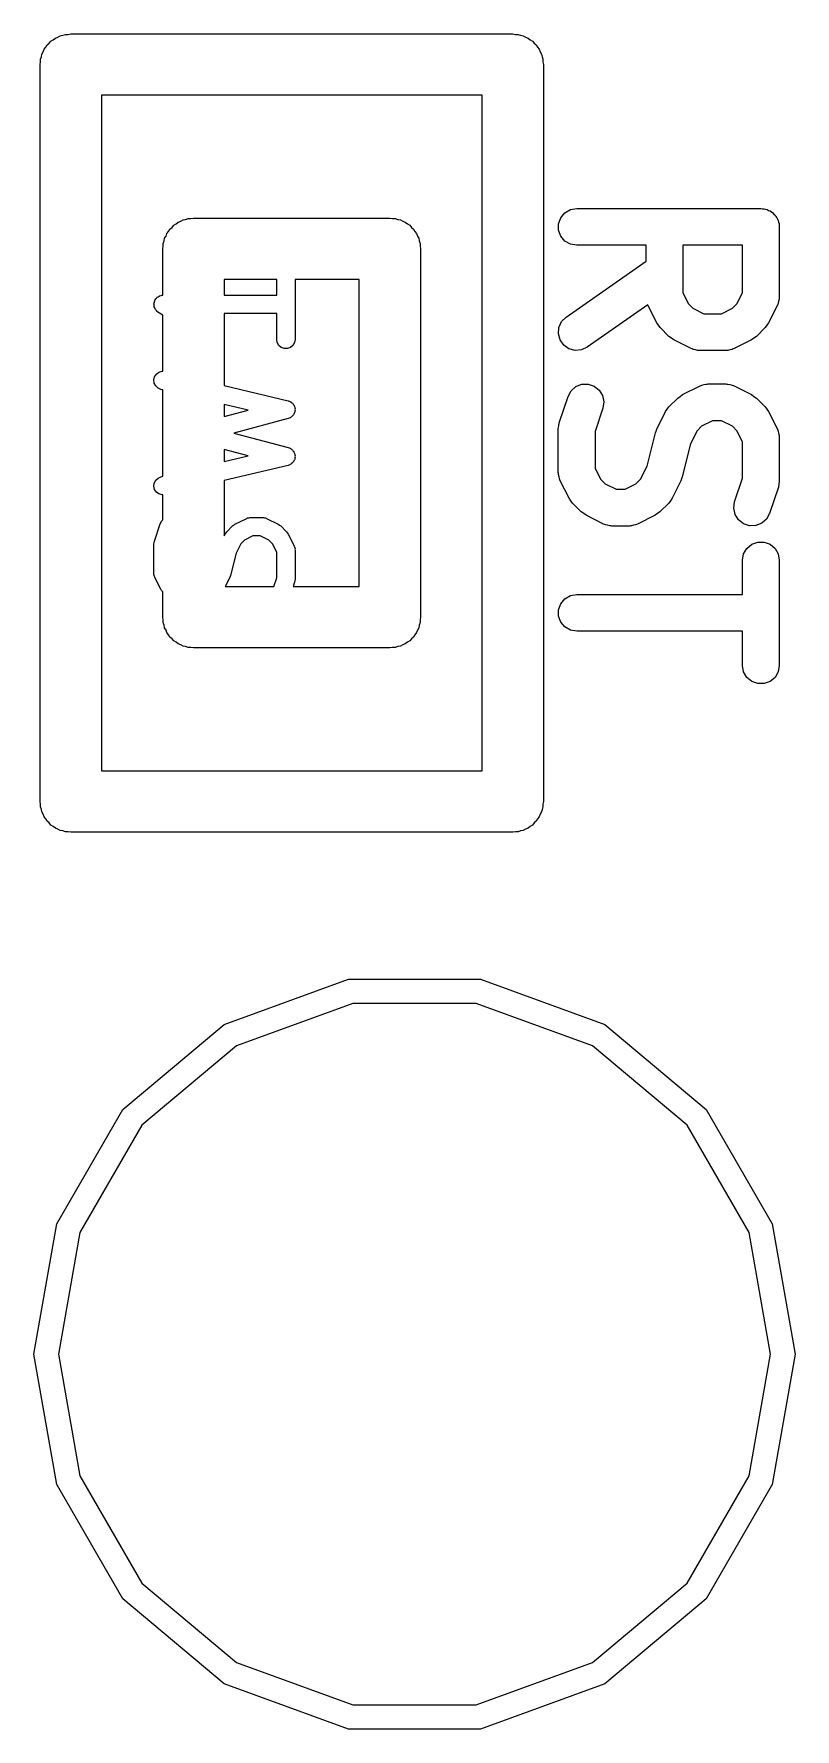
# Model space of a CAD drawing. Extents: x 0 to 76, y -93 to 10.
# Drawn here: x -0.1 to 6.1, y -93.05 to -79.25 of the extents above; entities that cross this region are included whole.
import ezdxf

# ---------------------------------------------------------------- set-up
doc = ezdxf.new("R2010")
doc.units = 0
doc.header["$MEASUREMENT"] = 0
doc.layers.add('BLACK', color=7, linetype='CONTINUOUS')

msp = doc.modelspace()

# ---------------------------------------------------------------- linework, layer by layer
at = {"layer": 'Black'}
for p, q in [((-0.01651, -79.375), (-0.00245, -79.3582)), ((-0.00245, -79.3582), (0.00849, -79.3393)), ((0.00849, -79.3393), (0.02524, -79.3252)), ((0.02524, -79.3252), (0.0393, -79.3085)), ((0.0393, -79.3085), (0.05825, -79.2976)), ((0.05825, -79.2976), (0.075, -79.2835)), ((0.075, -79.2835), (0.09555, -79.276)), ((0.09555, -79.276), (0.11449, -79.2651)), ((0.11449, -79.2651), (0.13603, -79.2613)), ((0.13603, -79.2613), (0.15659, -79.2538)), ((0.15659, -79.2538), (0.17846, -79.2538)), ((0.17846, -79.2538), (0.2, -79.25)), ((0.2, -79.25), (3.8, -79.25)), ((3.8, -79.25), (3.82154, -79.2538)), ((3.82154, -79.2538), (3.84341, -79.2538)), ((3.84341, -79.2538), (3.86397, -79.2613)), ((3.86397, -79.2613), (3.8855, -79.2651)), ((3.8855, -79.2651), (3.90445, -79.276)), ((3.90445, -79.276), (3.925, -79.2835)), ((3.925, -79.2835), (3.94175, -79.2976)), ((3.94175, -79.2976), (3.9607, -79.3085)), ((3.9607, -79.3085), (3.97476, -79.3252)), ((3.97476, -79.3252), (3.99151, -79.3393)), ((3.99151, -79.3393), (4.00245, -79.3582)), ((4.00245, -79.3582), (4.01651, -79.375)), ((-0.05, -79.5), (-0.0462, -79.4785)), ((-0.05, -85.5), (-0.05, -79.5)), ((-0.0462, -79.4566), (-0.03872, -79.436)), ((-0.0462, -79.4785), (-0.0462, -79.4566)), ((-0.03872, -79.436), (-0.03492, -79.4145)), ((-0.03492, -79.4145), (-0.02399, -79.3956)), ((-0.02399, -79.3956), (-0.01651, -79.375)), ((4.01651, -79.375), (4.02399, -79.3956)), ((4.02399, -79.3956), (4.03492, -79.4145)), ((4.03492, -79.4145), (4.03872, -79.436)), ((4.03872, -79.436), (4.0462, -79.4566)), ((4.0462, -79.4566), (4.0462, -79.4785)), ((4.0462, -79.4785), (4.05, -79.5)), ((4.05, -79.5), (4.05, -85.5)), ((0.45, -79.75), (0.45, -85.25)), ((3.55, -79.75), (0.45, -79.75)), ((3.55, -85.25), (3.55, -79.75)), ((4.17371, -80.7954), (4.19152, -80.7464)), ((4.19152, -80.7464), (4.22501, -80.7065)), ((4.22501, -80.7065), (4.27013, -80.6805)), ((4.27013, -80.6805), (4.32143, -80.6714)), ((4.32143, -80.6714), (5.82143, -80.6714)), ((5.82143, -80.6714), (5.83435, -80.6737)), ((5.83435, -80.6737), (5.84748, -80.6737)), ((5.84748, -80.6737), (5.85981, -80.6782)), ((5.85981, -80.6782), (5.87273, -80.6805)), ((5.87273, -80.6805), (5.8841, -80.687)), ((5.8841, -80.687), (5.89643, -80.6915)), ((5.89643, -80.6915), (5.90648, -80.7)), ((5.90648, -80.7), (5.91785, -80.7065)), ((5.91785, -80.7065), (5.92628, -80.7166)), ((5.92628, -80.7166), (5.93634, -80.725)), ((5.93634, -80.725), (5.9429, -80.7364)), ((5.9429, -80.7364), (5.95133, -80.7464)), ((5.95133, -80.7464), (5.95582, -80.7588)), ((0.97601, -80.8956), (0.98349, -80.875)), ((0.98349, -80.875), (0.99755, -80.8582)), ((0.99755, -80.8582), (1.00849, -80.8393)), ((1.00849, -80.8393), (1.02524, -80.8252)), ((1.02524, -80.8252), (1.0393, -80.8085)), ((1.0393, -80.8085), (1.05825, -80.7976)), ((1.05825, -80.7976), (1.075, -80.7835)), ((1.075, -80.7835), (1.09555, -80.776)), ((1.09555, -80.776), (1.1145, -80.7651)), ((1.1145, -80.7651), (1.13603, -80.7613)), ((1.13603, -80.7613), (1.15659, -80.7538)), ((1.15659, -80.7538), (1.17846, -80.7538)), ((1.17846, -80.7538), (1.2, -80.75)), ((1.2, -80.75), (2.8, -80.75)), ((2.8, -80.75), (2.82154, -80.7538)), ((2.82154, -80.7538), (2.84341, -80.7538)), ((2.84341, -80.7538), (2.86397, -80.7613)), ((2.86397, -80.7613), (2.8855, -80.7651)), ((2.8855, -80.7651), (2.90445, -80.776)), ((2.90445, -80.776), (2.925, -80.7835)), ((2.925, -80.7835), (2.94175, -80.7976)), ((2.94175, -80.7976), (2.9607, -80.8085)), ((2.9607, -80.8085), (2.97476, -80.8252)), ((2.97476, -80.8252), (2.99151, -80.8393)), ((2.99151, -80.8393), (3.00245, -80.8582)), ((3.00245, -80.8582), (3.01651, -80.875)), ((3.01651, -80.875), (3.02399, -80.8956)), ((4.17371, -80.8475), (4.17371, -80.7954)), ((4.19152, -80.8964), (4.17371, -80.8475)), ((5.95582, -80.7588), (5.96238, -80.7701)), ((5.96238, -80.7701), (5.96466, -80.7831)), ((5.96466, -80.7831), (5.96915, -80.7954)), ((5.96915, -80.7954), (5.96915, -80.8085)), ((5.96915, -80.8085), (5.97143, -80.8214)), ((5.97143, -80.8214), (5.97143, -81.3929)), ((0.95, -81), (0.9538, -80.9785)), ((0.95, -81.3778), (0.95, -81)), ((0.9538, -80.9566), (0.96128, -80.936)), ((0.9538, -80.9785), (0.9538, -80.9566)), ((0.96128, -80.936), (0.96508, -80.9145)), ((0.96508, -80.9145), (0.97601, -80.8956)), ((3.02399, -80.8956), (3.03492, -80.9145)), ((3.03492, -80.9145), (3.03872, -80.936)), ((3.03872, -80.936), (3.0462, -80.9566)), ((3.0462, -80.9566), (3.0462, -80.9785)), ((3.0462, -80.9785), (3.05, -81)), ((3.05, -81), (3.05, -84)), ((4.22501, -80.9363), (4.19152, -80.8964)), ((4.27013, -80.9624), (4.22501, -80.9363)), ((4.32143, -80.9714), (4.27013, -80.9624)), ((4.88571, -80.9714), (4.32143, -80.9714)), ((4.88571, -81.1005), (4.88571, -80.9714)), ((5.18571, -80.9714), (5.18571, -81.3574)), ((5.67143, -80.9714), (5.18571, -80.9714)), ((5.67143, -81.3574), (5.67143, -80.9714)), ((4.23541, -81.5557), (4.88571, -81.1005)), ((1.45, -81.25), (1.45, -81.3774)), ((1.87738, -81.25), (1.45, -81.25)), ((1.87738, -81.3774), (1.87738, -81.25)), ((2.02738, -81.25), (2.02738, -81.7381)), ((2.55, -81.25), (2.02738, -81.25)), ((2.55, -83.75), (2.55, -81.25)), ((0.87852, -81.4394), (0.88158, -81.4309)), ((0.88158, -81.4309), (0.8837, -81.4222)), ((0.8837, -81.4222), (0.88601, -81.4188)), ((0.88601, -81.4188), (0.88743, -81.4149)), ((0.88743, -81.4149), (0.89318, -81.408)), ((0.89318, -81.408), (0.89815, -81.4006)), ((0.89815, -81.4006), (0.9015, -81.3981)), ((0.9015, -81.3981), (0.90417, -81.3949)), ((0.90417, -81.3949), (0.91192, -81.3905)), ((0.91192, -81.3905), (0.91914, -81.3851)), ((0.91914, -81.3851), (0.92313, -81.384)), ((0.92313, -81.384), (0.92673, -81.3819)), ((0.92673, -81.3819), (0.93555, -81.3803)), ((0.93555, -81.3803), (0.94414, -81.3778)), ((0.94414, -81.3778), (0.94829, -81.3781)), ((0.94829, -81.3781), (0.95, -81.3778)), ((1.45, -81.3774), (1.87738, -81.3774)), ((5.18571, -81.3574), (5.23042, -81.4469)), ((5.62672, -81.4469), (5.67143, -81.3574)), ((5.96543, -81.4269), (5.96238, -81.4442)), ((5.97044, -81.41), (5.96543, -81.4269)), ((5.97143, -81.3929), (5.96993, -81.4014)), ((5.96993, -81.4014), (5.97044, -81.41)), ((0.87754, -81.4476), (0.87852, -81.4435)), ((0.87852, -81.4565), (0.87754, -81.4476)), ((0.87852, -81.4435), (0.87852, -81.4394)), ((0.87852, -81.4654), (0.87852, -81.4565)), ((0.87994, -81.4693), (0.87852, -81.4654)), ((0.8804, -81.4734), (0.87994, -81.4693)), ((0.88437, -81.4815), (0.8804, -81.4734)), ((0.88743, -81.4899), (0.88437, -81.4815)), ((0.8901, -81.4931), (0.88743, -81.4899)), ((0.89194, -81.4968), (0.8901, -81.4931)), ((0.89842, -81.503), (0.89194, -81.4968)), ((0.90417, -81.5098), (0.89842, -81.503)), ((0.90777, -81.5119), (0.90417, -81.5098)), ((0.91078, -81.5148), (0.90777, -81.5119)), ((0.95, -81.5409), (0.91078, -81.5148)), ((0.95, -81.9973), (0.95, -81.5409)), ((1.87738, -81.5274), (1.45, -81.5274)), ((1.45, -81.5274), (1.45, -82.1128)), ((1.87738, -81.7381), (1.87738, -81.5274)), ((4.19857, -81.5925), (4.23541, -81.5557)), ((4.90048, -81.4563), (4.40745, -81.8015)), ((4.90155, -81.4599), (4.90048, -81.4563)), ((4.97298, -81.6028), (4.90155, -81.4599)), ((5.23042, -81.4469), (5.26742, -81.4839)), ((5.26742, -81.4839), (5.35684, -81.5286)), ((5.35684, -81.5286), (5.5003, -81.5286)), ((5.5003, -81.5286), (5.58972, -81.4839)), ((5.58972, -81.4839), (5.62672, -81.4469)), ((5.95559, -81.4599), (5.88416, -81.6028)), ((5.95806, -81.4517), (5.95559, -81.4599)), ((5.96238, -81.4442), (5.95806, -81.4517)), ((4.172, -81.6916), (4.17654, -81.6397)), ((4.18547, -81.7419), (4.172, -81.6916)), ((4.17654, -81.6397), (4.19857, -81.5925)), ((4.98729, -81.6221), (4.97298, -81.6028)), ((5.00108, -81.6418), (4.98729, -81.6221)), ((5.0725, -81.7132), (5.00108, -81.6418)), ((5.85607, -81.6418), (5.78464, -81.7132)), ((5.86985, -81.6221), (5.85607, -81.6418)), ((5.88416, -81.6028), (5.86985, -81.6221)), ((1.8819, -81.7637), (1.87738, -81.7381)), ((1.89493, -81.7863), (1.8819, -81.7637)), ((1.91488, -81.803), (1.89493, -81.7863)), ((1.93936, -81.812), (1.91488, -81.803)), ((1.9654, -81.812), (1.93936, -81.812)), ((1.98988, -81.803), (1.9654, -81.812)), ((2.00983, -81.7863), (1.98988, -81.803)), ((2.02286, -81.7637), (2.00983, -81.7863)), ((2.02738, -81.7381), (2.02286, -81.7637)), ((4.21535, -81.7846), (4.18547, -81.7419)), ((4.25802, -81.8145), (4.21535, -81.7846)), ((4.30833, -81.828), (4.25802, -81.8145)), ((4.36023, -81.8235), (4.30833, -81.828)), ((4.40745, -81.8015), (4.36023, -81.8235)), ((5.09219, -81.727), (5.0725, -81.7132)), ((5.11149, -81.7413), (5.09219, -81.727)), ((5.25435, -81.8127), (5.11149, -81.7413)), ((5.26263, -81.8152), (5.25435, -81.8127)), ((5.27013, -81.8195), (5.26263, -81.8152)), ((5.28744, -81.8226), (5.27013, -81.8195)), ((5.30428, -81.8276), (5.28744, -81.8226)), ((5.31291, -81.8271), (5.30428, -81.8276)), ((5.32143, -81.8286), (5.31291, -81.8271)), ((5.53571, -81.8286), (5.32143, -81.8286)), ((5.54423, -81.8271), (5.53571, -81.8286)), ((5.55286, -81.8276), (5.54423, -81.8271)), ((5.56971, -81.8226), (5.55286, -81.8276)), ((5.58702, -81.8195), (5.56971, -81.8226)), ((5.59451, -81.8152), (5.58702, -81.8195)), ((5.6028, -81.8127), (5.59451, -81.8152)), ((5.74565, -81.7413), (5.6028, -81.8127)), ((5.76494, -81.727), (5.74565, -81.7413)), ((5.78464, -81.7132), (5.76494, -81.727)), ((0.87751, -82.067), (0.88355, -82.0416)), ((0.88051, -82.0929), (0.87751, -82.067)), ((0.89218, -82.1162), (0.88051, -82.0929)), ((0.88355, -82.0416), (0.89788, -82.0199)), ((0.9111, -82.134), (0.89218, -82.1162)), ((0.89788, -82.0199), (0.91879, -82.0044)), ((0.91879, -82.0044), (0.94375, -81.9969)), ((0.94375, -81.9969), (0.95, -81.9973)), ((1.45, -82.1128), (1.96975, -82.2366)), ((4.27536, -82.1568), (4.31434, -82.1222)), ((4.31434, -82.1222), (4.36278, -82.103)), ((4.36278, -82.103), (4.41486, -82.1016)), ((4.41486, -82.1016), (4.46428, -82.1181)), ((4.46428, -82.1181), (4.50509, -82.1505)), ((5.18292, -82.1873), (5.32577, -82.1158)), ((5.32577, -82.1158), (5.33406, -82.1134)), ((5.33406, -82.1134), (5.34155, -82.109)), ((5.34155, -82.109), (5.35886, -82.106)), ((5.35886, -82.106), (5.37571, -82.101)), ((5.37571, -82.101), (5.38434, -82.1015)), ((5.38434, -82.1015), (5.39286, -82.1)), ((5.39286, -82.1), (5.53571, -82.1)), ((5.53571, -82.1), (5.54423, -82.1015)), ((5.54423, -82.1015), (5.55286, -82.101)), ((5.55286, -82.101), (5.56971, -82.106)), ((5.56971, -82.106), (5.58702, -82.109)), ((5.58702, -82.109), (5.59451, -82.1134)), ((5.59451, -82.1134), (5.6028, -82.1158)), ((5.6028, -82.1158), (5.74565, -82.1873)), ((0.93501, -82.1444), (0.9111, -82.134)), ((0.95, -82.148), (0.93501, -82.1444)), ((0.95, -82.852), (0.95, -82.148)), ((1.96975, -82.2366), (1.97677, -82.2396)), ((1.97677, -82.2396), (1.98416, -82.2416)), ((1.98416, -82.2416), (1.98864, -82.2447)), ((1.98864, -82.2447), (1.99366, -82.2469)), ((1.99366, -82.2469), (1.99921, -82.2522)), ((1.99921, -82.2522), (2.00548, -82.2566)), ((2.00548, -82.2566), (2.00861, -82.261)), ((2.00861, -82.261), (2.01259, -82.2648)), ((2.01259, -82.2648), (2.01601, -82.2716)), ((4.17913, -82.4169), (4.25055, -82.2026)), ((4.25055, -82.2026), (4.27536, -82.1568)), ((4.50509, -82.1505), (4.53236, -82.1949)), ((4.53236, -82.1949), (4.5428, -82.2459)), ((4.5428, -82.2459), (4.53516, -82.2974)), ((5.07251, -82.2868), (5.14393, -82.2154)), ((5.14393, -82.2154), (5.16363, -82.2016)), ((5.16363, -82.2016), (5.18292, -82.1873)), ((5.74565, -82.1873), (5.76494, -82.2016)), ((5.76494, -82.2016), (5.78464, -82.2154)), ((5.78464, -82.2154), (5.85607, -82.2868)), ((1.64586, -82.3136), (1.45, -82.267)), ((1.45, -82.267), (1.45, -82.3659)), ((1.45, -82.3659), (1.64586, -82.3136)), ((1.97171, -82.382), (1.52917, -82.5)), ((1.97864, -82.3788), (1.97171, -82.382)), ((1.98597, -82.3766), (1.97864, -82.3788)), ((1.99036, -82.3733), (1.98597, -82.3766)), ((1.99533, -82.371), (1.99036, -82.3733)), ((2.00074, -82.3656), (1.99533, -82.371)), ((2.00688, -82.361), (2.00074, -82.3656)), ((2.00989, -82.3565), (2.00688, -82.361)), ((2.01377, -82.3526), (2.00989, -82.3565)), ((2.017, -82.3457), (2.01377, -82.3526)), ((2.01601, -82.2716), (2.02039, -82.2779)), ((2.02122, -82.3393), (2.017, -82.3457)), ((2.02039, -82.2779), (2.0218, -82.2832)), ((2.02249, -82.334), (2.02122, -82.3393)), ((2.0218, -82.2832), (2.02425, -82.2881)), ((2.0248, -82.329), (2.02249, -82.334)), ((2.02425, -82.2881), (2.02513, -82.2957)), ((2.02548, -82.3214), (2.0248, -82.329)), ((2.02513, -82.2957), (2.0271, -82.3031)), ((2.02725, -82.314), (2.02548, -82.3214)), ((2.0271, -82.3031), (2.02662, -82.3085)), ((2.02662, -82.3085), (2.02725, -82.314)), ((4.53516, -82.2974), (4.47143, -82.4886)), ((4.97298, -82.4686), (5.04441, -82.3258)), ((5.04441, -82.3258), (5.05872, -82.3065)), ((5.05872, -82.3065), (5.07251, -82.2868)), ((5.42827, -82.4), (5.33885, -82.4447)), ((5.5003, -82.4), (5.42827, -82.4)), ((5.58972, -82.4447), (5.5003, -82.4)), ((5.85607, -82.2868), (5.86985, -82.3065)), ((5.86985, -82.3065), (5.88416, -82.3258)), ((5.88416, -82.3258), (5.95559, -82.4686)), ((1.52917, -82.5), (1.97171, -82.618)), ((4.17143, -82.4643), (4.1756, -82.4406)), ((4.17143, -82.8214), (4.17143, -82.4643)), ((4.1756, -82.4406), (4.17913, -82.4169)), ((4.47143, -82.4886), (4.47143, -82.786)), ((4.89419, -82.7691), (4.96162, -82.4993)), ((4.96162, -82.4993), (4.9683, -82.4844)), ((4.9683, -82.4844), (4.97298, -82.4686)), ((5.30185, -82.4817), (5.24867, -82.5881)), ((5.33885, -82.4447), (5.30185, -82.4817)), ((5.62672, -82.4817), (5.58972, -82.4447)), ((5.67143, -82.5711), (5.62672, -82.4817)), ((5.95559, -82.4686), (5.95806, -82.4769)), ((5.95806, -82.4769), (5.96238, -82.4844)), ((5.96238, -82.4844), (5.96543, -82.5017)), ((5.96543, -82.5017), (5.97044, -82.5186)), ((5.97044, -82.5186), (5.96993, -82.5272)), ((5.96993, -82.5272), (5.97143, -82.5357)), ((5.97143, -82.5357), (5.97143, -82.8929)), ((1.64587, -82.6864), (1.45, -82.6341)), ((1.45, -82.6341), (1.45, -82.733)), ((1.97171, -82.618), (1.97864, -82.6212)), ((1.97864, -82.6212), (1.98597, -82.6234)), ((1.98597, -82.6234), (1.99036, -82.6267)), ((1.99036, -82.6267), (1.99533, -82.629)), ((1.99533, -82.629), (2.00074, -82.6344)), ((2.00074, -82.6344), (2.00688, -82.639)), ((2.00688, -82.639), (2.00989, -82.6435)), ((2.00989, -82.6435), (2.01377, -82.6474)), ((2.01377, -82.6474), (2.017, -82.6543)), ((2.017, -82.6543), (2.02122, -82.6607)), ((2.02122, -82.6607), (2.02249, -82.666)), ((2.02249, -82.666), (2.0248, -82.671)), ((2.0248, -82.671), (2.02548, -82.6786)), ((2.02548, -82.6786), (2.02725, -82.686)), ((5.24867, -82.5881), (5.18124, -82.8578)), ((5.67143, -82.8685), (5.67143, -82.5711)), ((1.45, -82.733), (1.64587, -82.6864)), ((1.96975, -82.7634), (1.45, -82.8872)), ((1.97677, -82.7604), (1.96975, -82.7634)), ((1.98416, -82.7584), (1.97677, -82.7604)), ((1.98864, -82.7553), (1.98416, -82.7584)), ((1.99366, -82.7531), (1.98864, -82.7553)), ((1.99921, -82.7478), (1.99366, -82.7531)), ((2.00548, -82.7434), (1.99921, -82.7478)), ((2.00861, -82.739), (2.00548, -82.7434)), ((2.01259, -82.7352), (2.00861, -82.739)), ((2.01601, -82.7284), (2.01259, -82.7352)), ((2.02039, -82.7221), (2.01601, -82.7284)), ((2.0218, -82.7168), (2.02039, -82.7221)), ((2.02425, -82.7119), (2.0218, -82.7168)), ((2.02513, -82.7043), (2.02425, -82.7119)), ((2.0271, -82.6969), (2.02513, -82.7043)), ((2.02725, -82.686), (2.02662, -82.6915)), ((2.02662, -82.6915), (2.0271, -82.6969)), ((4.47143, -82.786), (4.51613, -82.8754)), ((4.84101, -82.8754), (4.89419, -82.7691)), ((0.87751, -82.933), (0.88051, -82.9071)), ((0.88355, -82.9583), (0.87751, -82.933)), ((0.88051, -82.9071), (0.89218, -82.8838)), ((0.89218, -82.8838), (0.9111, -82.866)), ((0.9111, -82.866), (0.93501, -82.8556)), ((0.93501, -82.8556), (0.95, -82.852)), ((1.45, -82.8872), (1.45, -83.3371)), ((4.17293, -82.8299), (4.17143, -82.8214)), ((4.17241, -82.8386), (4.17293, -82.8299)), ((4.17742, -82.8554), (4.17241, -82.8386)), ((4.18047, -82.8727), (4.17742, -82.8554)), ((4.1848, -82.8802), (4.18047, -82.8727)), ((4.18727, -82.8885), (4.1848, -82.8802)), ((4.25869, -83.0314), (4.18727, -82.8885)), ((4.51613, -82.8754), (4.55314, -82.9124)), ((4.55314, -82.9124), (4.64255, -82.9571)), ((4.71459, -82.9571), (4.804, -82.9124)), ((4.804, -82.9124), (4.84101, -82.8754)), ((5.16988, -82.8885), (5.09845, -83.0314)), ((5.17455, -82.8728), (5.16988, -82.8885)), ((5.18124, -82.8578), (5.17455, -82.8728)), ((5.6077, -83.0597), (5.67143, -82.8685)), ((5.96373, -82.9403), (5.8923, -83.1546)), ((5.96725, -82.9165), (5.96373, -82.9403)), ((5.97143, -82.8929), (5.96725, -82.9165)), ((0.89788, -82.9801), (0.88355, -82.9583)), ((0.91879, -82.9956), (0.89788, -82.9801)), ((0.94375, -83.0031), (0.91879, -82.9956)), ((0.95, -83.0027), (0.94375, -83.0031)), ((0.95, -83.2075), (0.95, -83.0027)), ((4.27301, -83.0507), (4.25869, -83.0314)), ((4.28679, -83.0704), (4.27301, -83.0507)), ((4.35822, -83.1418), (4.28679, -83.0704)), ((4.64255, -82.9571), (4.71459, -82.9571)), ((5.07035, -83.0704), (4.99892, -83.1418)), ((5.08413, -83.0507), (5.07035, -83.0704)), ((5.09845, -83.0314), (5.08413, -83.0507)), ((5.60006, -83.1112), (5.6077, -83.0597)), ((0.92885, -83.2382), (0.94125, -83.2153)), ((0.94125, -83.2153), (0.95, -83.2075)), ((1.53789, -83.2424), (1.63313, -83.1948)), ((1.63313, -83.1948), (1.63727, -83.1936)), ((1.63727, -83.1936), (1.64101, -83.1914)), ((1.64101, -83.1914), (1.64967, -83.1899)), ((1.64967, -83.1899), (1.65809, -83.1874)), ((1.65809, -83.1874), (1.66241, -83.1877)), ((1.66241, -83.1877), (1.66667, -83.1869)), ((1.66667, -83.1869), (1.7619, -83.1869)), ((1.7619, -83.1869), (1.76616, -83.1877)), ((1.76616, -83.1877), (1.77048, -83.1874)), ((1.77048, -83.1874), (1.7789, -83.1899)), ((1.7789, -83.1899), (1.78756, -83.1914)), ((1.78756, -83.1914), (1.7913, -83.1936)), ((1.7913, -83.1936), (1.79545, -83.1948)), ((1.79545, -83.1948), (1.89068, -83.2424)), ((4.3779, -83.1556), (4.35822, -83.1418)), ((4.3972, -83.1699), (4.3779, -83.1556)), ((4.54006, -83.2413), (4.3972, -83.1699)), ((4.95994, -83.1699), (4.81708, -83.2413)), ((4.97924, -83.1556), (4.95994, -83.1699)), ((4.99892, -83.1418), (4.97924, -83.1556)), ((5.6105, -83.1623), (5.60006, -83.1112)), ((5.63777, -83.2067), (5.6105, -83.1623)), ((5.67858, -83.239), (5.63777, -83.2067)), ((5.8675, -83.2004), (5.82852, -83.2349)), ((5.8923, -83.1546), (5.8675, -83.2004)), ((0.88123, -83.381), (0.92885, -83.2382)), ((1.45, -83.3371), (1.45673, -83.3236)), ((1.45673, -83.3236), (1.4639, -83.3139)), ((1.4639, -83.3139), (1.47078, -83.3041)), ((1.47078, -83.3041), (1.5184, -83.2565)), ((1.5184, -83.2565), (1.52823, -83.2496)), ((1.52823, -83.2496), (1.53789, -83.2424)), ((1.68437, -83.3369), (1.61586, -83.3712)), ((1.7442, -83.3369), (1.68437, -83.3369)), ((1.81272, -83.3712), (1.7442, -83.3369)), ((1.89068, -83.2424), (1.90034, -83.2496)), ((1.90034, -83.2496), (1.91018, -83.2565)), ((1.91018, -83.2565), (1.95779, -83.3041)), ((1.95779, -83.3041), (1.96468, -83.3139)), ((1.96468, -83.3139), (1.97184, -83.3236)), ((1.97184, -83.3236), (2.01946, -83.4188)), ((4.54835, -83.2438), (4.54006, -83.2413)), ((4.55584, -83.2481), (4.54835, -83.2438)), ((4.57315, -83.2511), (4.55584, -83.2481)), ((4.58999, -83.2562), (4.57315, -83.2511)), ((4.59863, -83.2556), (4.58999, -83.2562)), ((4.60714, -83.2571), (4.59863, -83.2556)), ((4.75, -83.2571), (4.60714, -83.2571)), ((4.75852, -83.2556), (4.75, -83.2571)), ((4.76715, -83.2562), (4.75852, -83.2556)), ((4.784, -83.2511), (4.76715, -83.2562)), ((4.8013, -83.2481), (4.784, -83.2511)), ((4.80879, -83.2438), (4.8013, -83.2481)), ((4.81708, -83.2413), (4.80879, -83.2438)), ((5.728, -83.2555), (5.67858, -83.239)), ((5.78007, -83.2541), (5.728, -83.2555)), ((5.82852, -83.2349), (5.78007, -83.2541)), ((0.87738, -83.4048), (0.87947, -83.3929)), ((0.87738, -83.6429), (0.87738, -83.4048)), ((0.87947, -83.3929), (0.88123, -83.381)), ((1.54695, -83.4786), (1.50133, -83.661)), ((1.58545, -83.4016), (1.54695, -83.4786)), ((1.61586, -83.3712), (1.58545, -83.4016)), ((1.84312, -83.4016), (1.81272, -83.3712)), ((1.87738, -83.4701), (1.84312, -83.4016)), ((1.87738, -83.6783), (1.87738, -83.4701)), ((2.01946, -83.4188), (2.0207, -83.423)), ((2.0207, -83.423), (2.02286, -83.4267)), ((2.02286, -83.4267), (2.02438, -83.4354)), ((2.02438, -83.4354), (2.02689, -83.4438)), ((2.02689, -83.4438), (2.02663, -83.4481)), ((2.02663, -83.4481), (2.02738, -83.4524)), ((2.02738, -83.4524), (2.02738, -83.6905)), ((5.67143, -83.5357), (5.68047, -83.4844)), ((5.68047, -83.4844), (5.70652, -83.4393)), ((5.70652, -83.4393), (5.74643, -83.4058)), ((5.74643, -83.4058), (5.79538, -83.388)), ((5.79538, -83.388), (5.84748, -83.388)), ((5.84748, -83.388), (5.89643, -83.4058)), ((5.89643, -83.4058), (5.93634, -83.4393)), ((5.93634, -83.4393), (5.96238, -83.4844)), ((5.96238, -83.4844), (5.97143, -83.5357)), ((0.87813, -83.6471), (0.87738, -83.6429)), ((5.67143, -83.8143), (5.67143, -83.5357)), ((5.97143, -83.5357), (5.97143, -84.3929)), ((0.87787, -83.6514), (0.87813, -83.6471)), ((0.88038, -83.6599), (0.87787, -83.6514)), ((0.8819, -83.6685), (0.88038, -83.6599)), ((0.88407, -83.6723), (0.8819, -83.6685)), ((0.8853, -83.6764), (0.88407, -83.6723)), ((0.93292, -83.7716), (0.8853, -83.6764)), ((0.94008, -83.7813), (0.93292, -83.7716)), ((0.94697, -83.7911), (0.94008, -83.7813)), ((1.49565, -83.6764), (1.45885, -83.75)), ((1.45885, -83.75), (1.85348, -83.75)), ((1.49799, -83.6685), (1.49565, -83.6764)), ((1.50133, -83.661), (1.49799, -83.6685)), ((1.85348, -83.75), (1.87738, -83.6783)), ((2.02353, -83.7142), (2.0116, -83.75)), ((2.0116, -83.75), (2.55, -83.75)), ((2.02529, -83.7023), (2.02353, -83.7142)), ((2.02738, -83.6905), (2.02529, -83.7023)), ((0.95, -83.7942), (0.94697, -83.7911)), ((0.95, -84), (0.95, -83.7942)), ((4.17371, -83.9382), (4.19152, -83.8893)), ((4.19152, -83.8893), (4.22501, -83.8494)), ((4.22501, -83.8494), (4.27013, -83.8233)), ((4.27013, -83.8233), (4.32143, -83.8143)), ((4.32143, -83.8143), (5.67143, -83.8143)), ((0.9538, -84.0215), (0.95, -84)), ((0.9538, -84.0434), (0.9538, -84.0215)), ((0.96128, -84.064), (0.9538, -84.0434)), ((3.0462, -84.0434), (3.03872, -84.064)), ((3.05, -84), (3.0462, -84.0215)), ((3.0462, -84.0215), (3.0462, -84.0434)), ((4.17371, -83.9903), (4.17371, -83.9382)), ((4.19152, -84.0393), (4.17371, -83.9903)), ((4.22501, -84.0792), (4.19152, -84.0393)), ((0.96508, -84.0855), (0.96128, -84.064)), ((0.97601, -84.1044), (0.96508, -84.0855)), ((0.98349, -84.125), (0.97601, -84.1044)), ((0.99755, -84.1418), (0.98349, -84.125)), ((1.00849, -84.1607), (0.99755, -84.1418)), ((1.02524, -84.1748), (1.00849, -84.1607)), ((1.0393, -84.1915), (1.02524, -84.1748)), ((1.05825, -84.2024), (1.0393, -84.1915)), ((2.9607, -84.1915), (2.94175, -84.2024)), ((2.97476, -84.1748), (2.9607, -84.1915)), ((2.99151, -84.1607), (2.97476, -84.1748)), ((3.00245, -84.1418), (2.99151, -84.1607)), ((3.01651, -84.125), (3.00245, -84.1418)), ((3.02399, -84.1044), (3.01651, -84.125)), ((3.03492, -84.0855), (3.02399, -84.1044)), ((3.03872, -84.064), (3.03492, -84.0855)), ((4.27013, -84.1052), (4.22501, -84.0792)), ((4.32143, -84.1143), (4.27013, -84.1052)), ((5.67143, -84.1143), (4.32143, -84.1143)), ((5.67143, -84.3929), (5.67143, -84.1143)), ((1.075, -84.2165), (1.05825, -84.2024)), ((1.09555, -84.224), (1.075, -84.2165)), ((1.1145, -84.2349), (1.09555, -84.224)), ((1.13603, -84.2387), (1.1145, -84.2349)), ((1.15659, -84.2462), (1.13603, -84.2387)), ((1.17846, -84.2462), (1.15659, -84.2462)), ((1.2, -84.25), (1.17846, -84.2462)), ((2.8, -84.25), (1.2, -84.25)), ((2.82154, -84.2462), (2.8, -84.25)), ((2.84341, -84.2462), (2.82154, -84.2462)), ((2.86397, -84.2387), (2.84341, -84.2462)), ((2.8855, -84.2349), (2.86397, -84.2387)), ((2.90445, -84.224), (2.8855, -84.2349)), ((2.925, -84.2165), (2.90445, -84.224)), ((2.94175, -84.2024), (2.925, -84.2165)), ((5.68047, -84.4442), (5.67143, -84.3929)), ((5.70652, -84.4893), (5.68047, -84.4442)), ((5.96238, -84.4442), (5.93634, -84.4893)), ((5.97143, -84.3929), (5.96238, -84.4442)), ((5.74643, -84.5228), (5.70652, -84.4893)), ((5.79538, -84.5406), (5.74643, -84.5228)), ((5.84748, -84.5406), (5.79538, -84.5406)), ((5.89643, -84.5228), (5.84748, -84.5406)), ((5.93634, -84.4893), (5.89643, -84.5228)), ((0.45, -85.25), (3.55, -85.25)), ((-0.0462, -85.5215), (-0.05, -85.5)), ((-0.0462, -85.5434), (-0.0462, -85.5215)), ((-0.03872, -85.564), (-0.0462, -85.5434)), ((-0.03492, -85.5855), (-0.03872, -85.564)), ((4.03872, -85.564), (4.03492, -85.5855)), ((4.0462, -85.5434), (4.03872, -85.564)), ((4.05, -85.5), (4.0462, -85.5215)), ((4.0462, -85.5215), (4.0462, -85.5434)), ((-0.02399, -85.6044), (-0.03492, -85.5855)), ((-0.01651, -85.625), (-0.02399, -85.6044)), ((-0.00245, -85.6418), (-0.01651, -85.625)), ((0.00849, -85.6607), (-0.00245, -85.6418)), ((0.02524, -85.6748), (0.00849, -85.6607)), ((0.0393, -85.6915), (0.02524, -85.6748)), ((0.05825, -85.7024), (0.0393, -85.6915)), ((0.075, -85.7165), (0.05825, -85.7024)), ((3.94175, -85.7024), (3.925, -85.7165)), ((3.9607, -85.6915), (3.94175, -85.7024)), ((3.97476, -85.6748), (3.9607, -85.6915)), ((3.99151, -85.6607), (3.97476, -85.6748)), ((4.00245, -85.6418), (3.99151, -85.6607)), ((4.01651, -85.625), (4.00245, -85.6418)), ((4.02399, -85.6044), (4.01651, -85.625)), ((4.03492, -85.5855), (4.02399, -85.6044)), ((0.09555, -85.724), (0.075, -85.7165)), ((0.11449, -85.7349), (0.09555, -85.724)), ((0.13603, -85.7387), (0.11449, -85.7349)), ((0.15659, -85.7462), (0.13603, -85.7387)), ((0.17846, -85.7462), (0.15659, -85.7462)), ((0.2, -85.75), (0.17846, -85.7462)), ((3.8, -85.75), (0.2, -85.75)), ((3.82154, -85.7462), (3.8, -85.75)), ((3.84341, -85.7462), (3.82154, -85.7462)), ((3.86397, -85.7387), (3.84341, -85.7462)), ((3.8855, -85.7349), (3.86397, -85.7387)), ((3.90445, -85.724), (3.8855, -85.7349)), ((3.925, -85.7165), (3.90445, -85.724)), ((1.45, -87.3153), (2.46169, -86.9471)), ((2.46169, -86.9471), (3.53831, -86.9471)), ((3.53831, -86.9471), (4.55, -87.3153)), ((2.49642, -87.1441), (1.55, -87.4885)), ((3.50358, -87.1441), (2.49642, -87.1441)), ((4.45, -87.4885), (3.50358, -87.1441)), ((0.62526, -88.0074), (1.45, -87.3153)), ((4.55, -87.3153), (5.37474, -88.0074)), ((1.55, -87.4885), (0.77847, -88.1359)), ((5.22153, -88.1359), (4.45, -87.4885)), ((0.08695, -88.9397), (0.62526, -88.0074)), ((5.37474, -88.0074), (5.91305, -88.9397)), ((0.77847, -88.1359), (0.27489, -89.0081)), ((5.72511, -89.0081), (5.22153, -88.1359)), ((-0.1, -90), (0.08695, -88.9397)), ((0.27489, -89.0081), (0.1, -90)), ((5.9, -90), (5.72511, -89.0081)), ((5.91305, -88.9397), (6.1, -90)), ((0.08695, -91.0603), (-0.1, -90)), ((0.1, -90), (0.27489, -90.9919)), ((5.72511, -90.9919), (5.9, -90)), ((6.1, -90), (5.91305, -91.0603)), ((0.62526, -91.9926), (0.08695, -91.0603)), ((0.27489, -90.9919), (0.77847, -91.8641)), ((5.22153, -91.8641), (5.72511, -90.9919)), ((5.91305, -91.0603), (5.37474, -91.9926)), ((0.77847, -91.8641), (1.55, -92.5115)), ((4.45, -92.5115), (5.22153, -91.8641)), ((1.45, -92.6847), (0.62526, -91.9926)), ((5.37474, -91.9926), (4.55, -92.6847)), ((1.55, -92.5115), (2.49642, -92.8559)), ((3.50358, -92.8559), (4.45, -92.5115)), ((2.46169, -93.0529), (1.45, -92.6847)), ((4.55, -92.6847), (3.53831, -93.0529)), ((2.49642, -92.8559), (3.50358, -92.8559)), ((3.53831, -93.0529), (2.46169, -93.0529))]:
    msp.add_line(p, q, dxfattribs=at)

doc.saveas('drawing.dxf')
